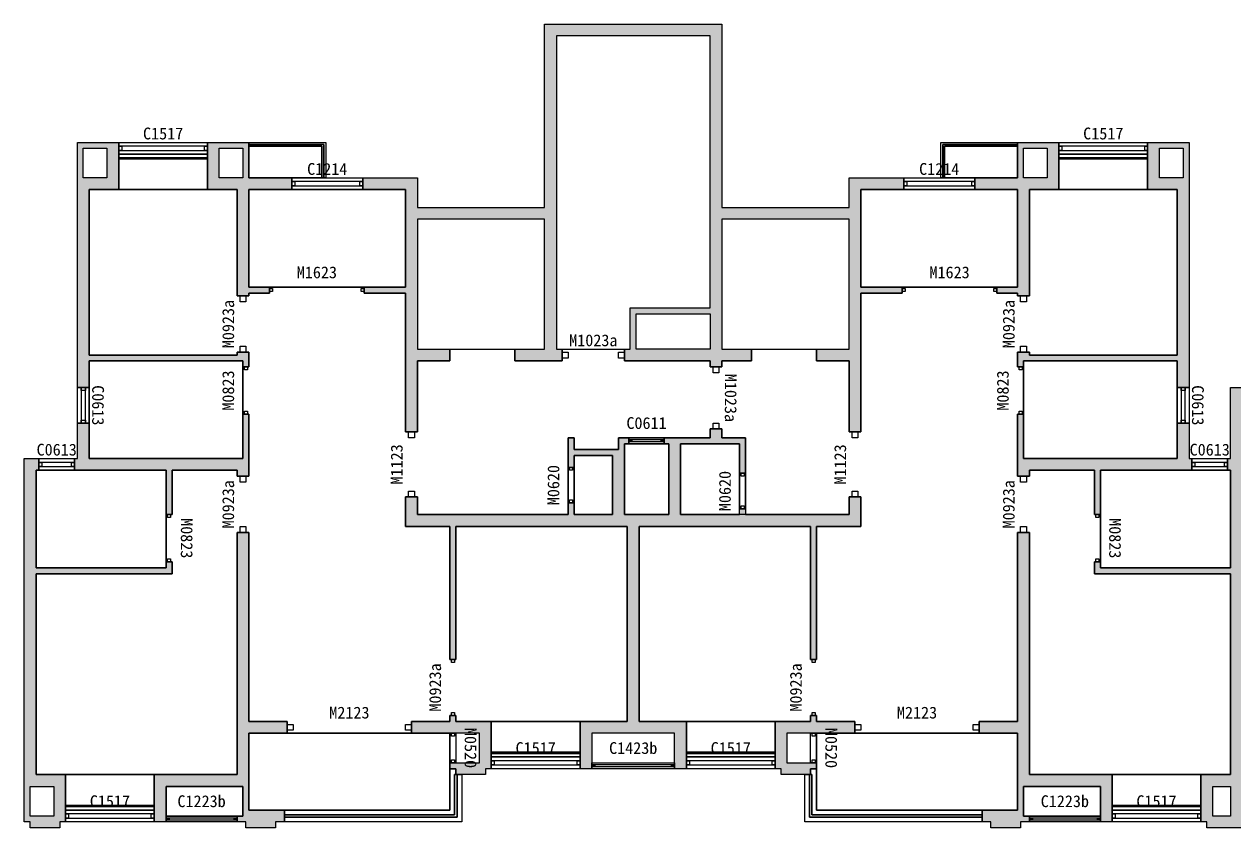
# Model space of a CAD drawing. Extents: x -200 to 40800, y -588 to 13400.
# Drawn here: x -200 to 20257, y -200 to 13400 of the extents above; entities that cross this region are included whole.
import ezdxf
from ezdxf.enums import TextEntityAlignment as Align

# ---------------------------------------------------------------- set-up
doc = ezdxf.new("R2010")
doc.units = 0
doc.header["$LTSCALE"] = 1000
doc.header["$MEASUREMENT"] = 0
doc.layers.get('DEFPOINTS').update_dxf_attribs({"color": 8, "linetype": 'CONTINUOUS'})
for name, color, linetype in [('AE-FLOR', 151, 'CONTINUOUS'), ('AE-HDWR', 8, 'CONTINUOUS'), ('AE-WALL', 255, 'CONTINUOUS'), ('AE-WALL-HACH', 15, 'CONTINUOUS'), ('AE-WIND', 11, 'CONTINUOUS')]:
    doc.layers.add(name, color=color, linetype=linetype)
doc.layers.add('DEFPOINTS-1', color=8, linetype='CONTINUOUS', plot=False)
doc.styles.get("Standard").update_dxf_attribs({"font": 'Stfangso_1.ttf', "width": 0.7})

msp = doc.modelspace()

# ---------------------------------------------------------------- hatches: boundary and pattern name
at = {"layer": 'AE-WALL-HACH'}
h = msp.add_hatch(dxfattribs=at)
h.set_pattern_fill('加气混凝土', color=15, scale=50, style=0)
h.set_pattern_definition([(0, (177, -183), (300, 600), [0, -600]), (0, (-174, -264), (300, 600), [0, -600]), (0, (21, -270), (300, 600), [0, -600]), (0, (234, -93), (300, 600), [0, -600]), (0, (-15, -300), (300, 600), [0, -600]), (0, (294, 285), (300, 600), [0, -600]), (0, (111, 237), (300, 600), [0, -600]), (0, (207, 162), (300, 600), [0, -600]), (0, (-282, 150), (300, 600), [0, -600]), (0, (12, 123), (300, 600), [0, -600]), (0, (-102, -30), (300, 600), [0, -600]), (0, (-96, -255), (300, 600), [0, -600]), (0, (129, -279), (300, 600), [0, -600]), (0, (294, -15), (300, 600), [0, -600]), (0, (-267, -108), (300, 600), [0, -600]), (0, (-216, -6), (300, 600), [0, -600]), (0, (18, -48), (300, 600), [0, -600]), (0, (-66, -135), (300, 600), [0, -600]), (0, (-114, 63), (300, 600), [0, -600]), (0, (-39, 288), (300, 600), [0, -600]), (0, (-243, -234), (300, 600), [0, -600]), (0, (87, 165), (300, 600), [0, -600]), (0, (-192, 174), (300, 600), [0, -600]), (0, (-240, 252), (300, 600), [0, -600]), (130.60129, (257.143, 97.143), (-1499.999983, 1800.000008), [26.3416, -11037.111]), (18.43495, (214.29, 108.57), (1500, 600), [27.105, -3767.628]), (90, (214.3, 82.86), (300, 600), [25.714, -1174.286]), (161.56505, (240, 74.29), (-1500, 599.99996), [27.105, -3767.628]), (53.1301, (240, 74.29), (300, 600), [28.5714, -2971.4285]), (135, (262.86, -231.43), (-300, 600), [24.244, -1672.813]), (45, (228.57, -231.43), (300, 600), [24.244, -1672.813]), (135, (245.71, -248.57), (-300, 600), [24.244, -1672.813]), (45, (245.71, -248.57), (300, 600), [24.244, -1672.813]), (116.565, (-25.7, 171.43), (-5e-05, 1200), [31.944, -638.8765]), (180, (-40, 200), (-300, 600), [34.286, -565.714]), (63.435, (-88.57, 171.43), (3e-06, 1200), [31.944, -638.8765]), (116.565, (-74.3, 142.86), (-5e-05, 1200), [31.944, -638.8765]), (0, (-74.3, 142.86), (300, 600), [34.286, -565.714]), (63.435, (-40, 142.86), (3e-06, 1200), [31.944, -638.8765]), (107.10273, (200, -31.429), (-899.999966, 3000.000005), [38.8613, -16282.9025]), (143.97263, (188.57, 5.714), (-5699.99993, 4199.999995), [38.861, -8122.02]), (180, (157.14, 28.6), (-300, 600), [37.143, -562.857]), (36.02737, (88.57, 5.714), (5699.99996, 4199.999955), [38.861, -8122.02]), (71.56505, (77.14, -28.57), (900, 3000), [36.14, -3758.593]), (107.10273, (88.571, -65.714), (-899.999966, 3000.000005), [38.8613, -16282.9025]), (143.97263, (120, -88.57), (-5699.99993, 4199.999995), [38.861, -8122.02]), (0, (120, -88.6), (300, 600), [37.143, -562.857]), (36.02737, (157.143, -88.57), (5699.99996, 4199.999955), [38.861, -8122.02]), (71.56505, (188.57, -65.71), (900, 3000), [36.14, -3758.593]), (150.25512, (205.714, 248.57), (-900, 599.99999), [23.035, -4814.3196]), (90, (185.7, 237.14), (300, 600), [22.857, -1177.143]), (29.74488, (185.714, 237.14), (900, 600), [23.035, -4814.3196]), (116.565, (65.7, -177.14), (-5e-05, 1200), [31.944, -638.8765]), (168.69007, (51.43, -148.57), (-2700, 599.999985), [29.137, -6089.6855]), (41.185925, (0, -162.857), (7499.999955, 6599.999942), [30.372, -12725.802]), (90, (0, -191.43), (300, 600), [28.5714, -1171.4285]), (138.814074, (22.857, -211.429), (-7499.999867, 6600.000042), [30.372, -12725.802]), (16.699244, (22.857, -211.429), (9899.999926, 2999.999969), [29.8295, -12498.5375]), (60.945396, (51.43, -202.857), (300, 599.999995), [29.416, -12325.3395]), (109.983106, (-185.714, 74.286), (-1500.000006, 4199.999989), [33.442, -14012.1975]), (155.556045, (-197.143, 105.714), (-3900.000015, 1799.999963), [34.523, -14465.1315]), (24.443955, (-260, 105.714), (3900.000002, 1799.999991), [34.523, -14465.1315]), (70.01689, (-271.429, 74.286), (1500.000005, 4199.99999), [33.442, -14012.1975]), (109.983106, (-260, 42.857), (-1500.000006, 4199.999989), [33.442, -14012.1975]), (160.01689, (-228.57, 31.43), (-1500, 599.99997), [33.442, -6989.3775]), (19.9831, (-228.57, 31.43), (1499.99999, 600), [33.442, -6989.3775]), (70.01689, (-197.143, 42.857), (1500.000005, 4199.99999), [33.442, -14012.1975]), (122.00538, (37.14, 20), (-300.00004, 599.99997), [26.954, -5633.434]), (18.43495, (-2.86, 34.29), (1500, 600), [27.105, -3767.628]), (90, (-2.86, 8.57), (300, 600), [25.714, -1174.286]), (161.56505, (22.86, 0), (-1500, 599.99996), [27.105, -3767.628]), (54.46232, (22.857, 0), (2099.999997, 2999.999996), [24.578, -10298.2115]), (116.565, (-137.14, -125.7), (-5e-05, 1200), [31.944, -638.8765]), (180, (-151.4, -97.14), (-300, 600), [31.4286, -568.571]), (59.03624, (-200, -125.714), (300, 600), [33.32, -6963.822]), (120.96376, (-182.857, -154.286), (-300.00004, 599.99997), [33.32, -6963.822]), (0, (-182.86, -154.3), (300, 600), [31.4286, -568.571]), (63.435, (-151.43, -154.3), (3e-06, 1200), [31.944, -638.8765])])
h.paths.add_polyline_path([(13750, 7700), (13200, 7700), (13200, 7900), (13750, 7900), (13750, 10100), (11600, 10100), (11600, 7900), (12100, 7900), (12100, 7700), (11600, 7700), (11600, 7600), (11400, 7600), (11400, 7700), (9950, 7700), (9950, 7900), (10050, 7900), (10050, 8600), (11400, 8600), (11400, 13200), (8800, 13200), (8800, 7900), (8900, 7900), (8900, 7700), (8100, 7700), (8100, 7900), (8600, 7900), (8600, 10100), (6450, 10100), (6450, 7900), (7000, 7900), (7000, 7700), (6450, 7700), (6450, 6500), (6250, 6500), (6250, 8850), (5550, 8850), (5550, 8950), (6250, 8950), (6250, 10600), (5525, 10600), (5525, 10800), (6450, 10800), (6450, 10300), (8600, 10300), (8600, 13400), (11600, 13400), (11600, 10300), (13750, 10300), (13750, 10800), (14675, 10800), (14675, 10600), (13950, 10600), (13950, 8950), (14650, 8950), (14650, 8850), (13950, 8850), (13950, 6500), (13750, 6500)], flags=0)
h.paths.add_polyline_path([(10150, 8500), (11400, 8500), (11400, 7900), (10150, 7900)], flags=0)
h.paths.add_polyline_path([(34150, 7700), (33600, 7700), (33600, 7900), (34150, 7900), (34150, 10100), (32000, 10100), (32000, 7900), (32500, 7900), (32500, 7700), (32000, 7700), (32000, 7600), (31800, 7600), (31800, 7700), (30350, 7700), (30350, 7900), (30450, 7900), (30450, 8600), (31800, 8600), (31800, 13200), (29200, 13200), (29200, 7900), (29300, 7900), (29300, 7700), (28500, 7700), (28500, 7900), (29000, 7900), (29000, 10100), (26850, 10100), (26850, 7900), (27400, 7900), (27400, 7700), (26850, 7700), (26850, 6500), (26650, 6500), (26650, 8850), (25950, 8850), (25950, 8950), (26650, 8950), (26650, 10600), (25925, 10600), (25925, 10800), (26850, 10800), (26850, 10300), (29000, 10300), (29000, 13400), (32000, 13400), (32000, 10300), (34150, 10300), (34150, 10800), (35075, 10800), (35075, 10600), (34350, 10600), (34350, 8950), (35050, 8950), (35050, 8850), (34350, 8850), (34350, 6500), (34150, 6500)], flags=0)
h.paths.add_polyline_path([(30550, 8500), (31800, 8500), (31800, 7900), (30550, 7900)], flags=0)
h.paths.add_polyline_path([(3400, 10600), (2900, 10600), (2900, 11400), (3600, 11400), (3600, 10800), (4325, 10800), (4325, 10600), (3600, 10600), (3600, 8950), (3950, 8950), (3950, 8850), (3600, 8850), (3600, 8800), (3400, 8800)], flags=0)
h.paths.add_polyline_path([(3100, 11300), (3500, 11300), (3500, 10800), (3100, 10800)], flags=0)
h.paths.add_polyline_path([(23800, 10600), (23300, 10600), (23300, 11400), (24000, 11400), (24000, 10800), (24725, 10800), (24725, 10600), (24000, 10600), (24000, 8950), (24350, 8950), (24350, 8850), (24000, 8850), (24000, 8800), (23800, 8800)], flags=0)
h.paths.add_polyline_path([(23500, 11300), (23900, 11300), (23900, 10800), (23500, 10800)], flags=0)
h.paths.add_polyline_path([(700, 11400), (1400, 11400), (1400, 10600), (900, 10600), (900, 7800), (3400, 7800), (3400, 7850), (3600, 7850), (3600, 7600), (3500, 7600), (3500, 7700), (900, 7700), (900, 7250), (700, 7250)], flags=0)
h.paths.add_polyline_path([(800, 11300), (1200, 11300), (1200, 10800), (800, 10800)], flags=0)
h.paths.add_polyline_path([(19300, 7700), (16700, 7700), (16700, 7600), (16600, 7600), (16600, 7850), (16800, 7850), (16800, 7800), (19300, 7800), (19300, 10600), (18800, 10600), (18800, 11400), (19500, 11400), (19500, 7250), (19300, 7250)], flags=0)
h.paths.add_polyline_path([(19000, 11300), (19400, 11300), (19400, 10800), (19000, 10800)], flags=0)
h.paths.add_polyline_path([(39700, 7700), (37100, 7700), (37100, 7600), (37000, 7600), (37000, 7850), (37200, 7850), (37200, 7800), (39700, 7800), (39700, 10600), (39200, 10600), (39200, 11400), (39900, 11400), (39900, 7250), (39700, 7250)], flags=0)
h.paths.add_polyline_path([(39400, 11300), (39800, 11300), (39800, 10800), (39400, 10800)], flags=0)
h.paths.add_polyline_path([(21100, 11400), (21800, 11400), (21800, 10600), (21300, 10600), (21300, 7800), (23800, 7800), (23800, 7850), (24000, 7850), (24000, 7600), (23900, 7600), (23900, 7700), (21300, 7700), (21300, 7250), (21100, 7250)], flags=0)
h.paths.add_polyline_path([(21200, 11300), (21600, 11300), (21600, 10800), (21200, 10800)], flags=0)
h.paths.add_polyline_path([(16600, 8850), (16250, 8850), (16250, 8950), (16600, 8950), (16600, 10600), (15875, 10600), (15875, 10800), (16600, 10800), (16600, 11400), (17300, 11400), (17300, 10600), (16800, 10600), (16800, 8800), (16600, 8800)], flags=0)
h.paths.add_polyline_path([(16700, 11300), (17100, 11300), (17100, 10800), (16700, 10800)], flags=0)
h.paths.add_polyline_path([(37000, 8850), (36650, 8850), (36650, 8950), (37000, 8950), (37000, 10600), (36275, 10600), (36275, 10800), (37000, 10800), (37000, 11400), (37700, 11400), (37700, 10600), (37200, 10600), (37200, 8800), (37000, 8800)], flags=0)
h.paths.add_polyline_path([(37100, 11300), (37500, 11300), (37500, 10800), (37100, 10800)], flags=0)
h.paths.add_polyline_path([(19800, -100), (19700, -100), (19700, 700), (20200, 700), (20200, 4100), (17900, 4100), (17900, 4300), (18000, 4300), (18000, 4200), (20200, 4200), (20200, 5850), (20150, 5850), (20150, 6050), (20200, 6050), (20200, 7250), (20400, 7250), (20400, 6050), (20450, 6050), (20450, 5850), (20400, 5850), (20400, 4200), (22600, 4200), (22600, 4300), (22700, 4300), (22700, 4100), (20400, 4100), (20400, 700), (20900, 700), (20900, -100), (20800, -100), (20800, -200), (19800, -200)], flags=0)
h.paths.add_polyline_path([(20400, 500), (20700, 500), (20700, 0), (20400, 0)], flags=0)
h.paths.add_polyline_path([(19900, 500), (20200, 500), (20200, 0), (19900, 0)], flags=0)
h.paths.add_polyline_path([(17900, 5850), (16800, 5850), (16800, 5750), (16600, 5750), (16600, 6800), (16700, 6800), (16700, 6050), (19300, 6050), (19300, 6650), (19500, 6650), (19500, 6050), (19550, 6050), (19550, 5850), (18000, 5850), (18000, 5100), (17900, 5100)], flags=0)
h.paths.add_polyline_path([(38300, 5850), (37200, 5850), (37200, 5750), (37000, 5750), (37000, 6800), (37100, 6800), (37100, 6050), (39700, 6050), (39700, 6650), (39900, 6650), (39900, 6050), (39950, 6050), (39950, 5850), (38400, 5850), (38400, 5100), (38300, 5100)], flags=0)
h.paths.add_polyline_path([(2200, 5850), (650, 5850), (650, 6050), (700, 6050), (700, 6650), (900, 6650), (900, 6050), (3500, 6050), (3500, 6800), (3600, 6800), (3600, 5750), (3400, 5750), (3400, 5850), (2300, 5850), (2300, 5100), (2200, 5100)], flags=0)
h.paths.add_polyline_path([(22600, 5850), (21050, 5850), (21050, 6050), (21100, 6050), (21100, 6650), (21300, 6650), (21300, 6050), (23900, 6050), (23900, 6800), (24000, 6800), (24000, 5750), (23800, 5750), (23800, 5850), (22700, 5850), (22700, 5100), (22600, 5100)], flags=0)
h.paths.add_polyline_path([(10800, 1400), (9400, 1400), (9400, 800), (9200, 800), (9200, 1600), (10000, 1600), (10000, 4900), (7100, 4900), (7100, 2650), (7000, 2650), (7000, 4900), (6250, 4900), (6250, 5400), (6450, 5400), (6450, 5100), (9000, 5100), (9000, 5300), (9100, 5300), (9100, 5100), (9750, 5100), (9750, 6100), (9100, 6100), (9100, 5900), (9000, 5900), (9000, 6400), (9100, 6400), (9100, 6200), (9850, 6200), (9850, 6400), (10025, 6400), (10025, 6300), (9950, 6300), (9950, 5100), (10700, 5100), (10700, 6300), (10625, 6300), (10625, 6400), (11400, 6400), (11400, 6550), (11600, 6550), (11600, 6400), (12000, 6400), (12000, 5800), (11900, 5800), (11900, 6300), (10900, 6300), (10900, 5100), (11900, 5100), (11900, 5200), (12000, 5200), (12000, 5100), (13750, 5100), (13750, 5400), (13950, 5400), (13950, 4900), (13200, 4900), (13200, 2650), (13100, 2650), (13100, 4900), (10200, 4900), (10200, 1600), (11000, 1600), (11000, 800), (10800, 800)], flags=0)
h.paths.add_polyline_path([(31200, 1400), (29800, 1400), (29800, 800), (29600, 800), (29600, 1600), (30400, 1600), (30400, 4900), (27500, 4900), (27500, 2650), (27400, 2650), (27400, 4900), (26650, 4900), (26650, 5400), (26850, 5400), (26850, 5100), (29400, 5100), (29400, 5300), (29500, 5300), (29500, 5100), (30150, 5100), (30150, 6100), (29500, 6100), (29500, 5900), (29400, 5900), (29400, 6400), (29500, 6400), (29500, 6200), (30250, 6200), (30250, 6400), (30425, 6400), (30425, 6300), (30350, 6300), (30350, 5100), (31100, 5100), (31100, 6300), (31025, 6300), (31025, 6400), (31800, 6400), (31800, 6550), (32000, 6550), (32000, 6400), (32400, 6400), (32400, 5800), (32300, 5800), (32300, 6300), (31300, 6300), (31300, 5100), (32300, 5100), (32300, 5200), (32400, 5200), (32400, 5100), (34150, 5100), (34150, 5400), (34350, 5400), (34350, 4900), (33600, 4900), (33600, 2650), (33500, 2650), (33500, 4900), (30600, 4900), (30600, 1600), (31400, 1600), (31400, 800), (31200, 800)], flags=0)
h.paths.add_polyline_path([(-100, -100), (-200, -100), (-200, 6050), (50, 6050), (50, 5850), (0, 5850), (0, 4200), (2200, 4200), (2200, 4300), (2300, 4300), (2300, 4100), (0, 4100), (0, 700), (500, 700), (500, -100), (400, -100), (400, -200), (-100, -200)], flags=0)
h.paths.add_polyline_path([(-100, 500), (300, 500), (300, 0), (-100, 0)], flags=0)
h.paths.add_polyline_path([(40200, -100), (40100, -100), (40100, 700), (40600, 700), (40600, 4100), (38300, 4100), (38300, 4300), (38400, 4300), (38400, 4200), (40600, 4200), (40600, 5850), (40550, 5850), (40550, 6050), (40800, 6050), (40800, -100), (40700, -100), (40700, -200), (40200, -200)], flags=0)
h.paths.add_polyline_path([(40300, 500), (40700, 500), (40700, 0), (40300, 0)], flags=0)
h.paths.add_polyline_path([(16150, -100), (16000, -100), (16000, 100), (16600, 100), (16600, 1400), (15950, 1400), (15950, 1600), (16600, 1600), (16600, 4800), (16800, 4800), (16800, 700), (18200, 700), (18200, -100), (18000, -100), (18000, 500), (16700, 500), (16700, 0), (16800, 0), (16800, -100), (16650, -100), (16650, -200), (16150, -200)], flags=0)
h.paths.add_polyline_path([(36550, -100), (36400, -100), (36400, 100), (37000, 100), (37000, 1400), (36350, 1400), (36350, 1600), (37000, 1600), (37000, 4800), (37200, 4800), (37200, 700), (38600, 700), (38600, -100), (38400, -100), (38400, 500), (37100, 500), (37100, 0), (37200, 0), (37200, -100), (37050, -100), (37050, -200), (36550, -200)], flags=0)
h.paths.add_polyline_path([(3550, -100), (3400, -100), (3400, 0), (3500, 0), (3500, 500), (2200, 500), (2200, -100), (2000, -100), (2000, 700), (3400, 700), (3400, 4800), (3600, 4800), (3600, 1600), (4250, 1600), (4250, 1400), (3600, 1400), (3600, 100), (4200, 100), (4200, -100), (4050, -100), (4050, -200), (3550, -200)], flags=0)
h.paths.add_polyline_path([(23950, -100), (23800, -100), (23800, 0), (23900, 0), (23900, 500), (22600, 500), (22600, -100), (22400, -100), (22400, 700), (23800, 700), (23800, 4800), (24000, 4800), (24000, 1600), (24650, 1600), (24650, 1400), (24000, 1400), (24000, 100), (24600, 100), (24600, -100), (24450, -100), (24450, -200), (23950, -200)], flags=0)
h.paths.add_polyline_path([(7100, 800), (7000, 800), (7000, 900), (7500, 900), (7500, 1400), (6350, 1400), (6350, 1600), (7000, 1600), (7000, 1700), (7100, 1700), (7100, 1600), (7700, 1600), (7700, 800), (7600, 800), (7600, 700), (7100, 700)], flags=0)
h.paths.add_polyline_path([(27500, 800), (27400, 800), (27400, 900), (27900, 900), (27900, 1400), (26750, 1400), (26750, 1600), (27400, 1600), (27400, 1700), (27500, 1700), (27500, 1600), (28100, 1600), (28100, 800), (28000, 800), (28000, 700), (27500, 700)], flags=0)
h.paths.add_polyline_path([(12600, 800), (12500, 800), (12500, 1600), (13100, 1600), (13100, 1700), (13200, 1700), (13200, 1600), (13850, 1600), (13850, 1400), (12700, 1400), (12700, 900), (13200, 900), (13200, 800), (13100, 800), (13100, 700), (12600, 700)], flags=0)
h.paths.add_polyline_path([(33000, 800), (32900, 800), (32900, 1600), (33500, 1600), (33500, 1700), (33600, 1700), (33600, 1600), (34250, 1600), (34250, 1400), (33100, 1400), (33100, 900), (33600, 900), (33600, 800), (33500, 800), (33500, 700), (33000, 700)], flags=0)

# ---------------------------------------------------------------- linework, layer by layer
at = {"layer": 'AE-FLOR', "linetype": 'Continuous'}
for points in [[(1400, 11400), (2900, 11400), (2900, 11335), (1400, 11335)], [(1400, 11265), (2900, 11265), (2900, 11200), (1400, 11200)], [(4865, 11365), (3600, 11365), (3600, 11400), (4900, 11400), (4900, 10800), (4865, 10800)], [(4865, 11365), (3600, 11365), (3600, 11400), (4900, 11400), (4900, 10800), (4865, 10800)], [(4835, 11335), (3600, 11335), (3600, 11365), (4865, 11365), (4865, 10800), (4835, 10800)], [(3600, 11335), (4835, 11335), (4835, 10800), (3600, 10800)], [(3600, 11335), (4835, 11335), (4835, 10800), (3600, 10800)], [(15300, 11400), (16600, 11400), (16600, 11365), (15335, 11365), (15335, 10800), (15300, 10800)], [(15300, 11400), (16600, 11400), (16600, 11365), (15335, 11365), (15335, 10800), (15300, 10800)], [(15335, 11365), (16600, 11365), (16600, 11335), (15365, 11335), (15365, 10800), (15335, 10800)], [(15365, 11335), (16600, 11335), (16600, 10800), (15365, 10800)], [(15365, 11335), (16600, 11335), (16600, 10800), (15365, 10800)], [(17300, 11400), (18800, 11400), (18800, 11335), (17300, 11335)], [(17300, 11265), (18800, 11265), (18800, 11200), (17300, 11200)], [(1400, 11200), (2900, 11200), (2900, 11140), (1400, 11140)], [(1400, 11200), (2900, 11200), (2900, 11140), (1400, 11140)], [(1400, 11200), (2900, 11200), (2900, 11140), (1400, 11140)], [(1400, 11200), (2900, 11200), (2900, 11140), (1400, 11140)], [(1400, 11200), (2900, 11200), (2900, 11140), (1400, 11140)], [(1400, 11120), (2900, 11120), (2900, 10600), (1400, 10600)], [(1400, 11120), (2900, 11120), (2900, 10600), (1400, 10600)], [(1400, 11120), (2900, 11120), (2900, 10600), (1400, 10600)], [(1400, 11120), (2900, 11120), (2900, 10600), (1400, 10600)], [(1400, 11120), (2900, 11120), (2900, 10600), (1400, 10600)], [(17300, 11200), (18800, 11200), (18800, 11140), (17300, 11140)], [(17300, 11200), (18800, 11200), (18800, 11140), (17300, 11140)], [(17300, 11200), (18800, 11200), (18800, 11140), (17300, 11140)], [(17300, 11200), (18800, 11200), (18800, 11140), (17300, 11140)], [(17300, 11200), (18800, 11200), (18800, 11140), (17300, 11140)], [(17300, 11120), (18800, 11120), (18800, 10600), (17300, 10600)], [(17300, 11120), (18800, 11120), (18800, 10600), (17300, 10600)], [(17300, 11120), (18800, 11120), (18800, 10600), (17300, 10600)], [(17300, 11120), (18800, 11120), (18800, 10600), (17300, 10600)], [(17300, 11120), (18800, 11120), (18800, 10600), (17300, 10600)], [(4325, 10800), (5525, 10800), (5525, 10735), (4325, 10735)], [(4325, 10665), (5525, 10665), (5525, 10600), (4325, 10600)], [(14675, 10800), (15875, 10800), (15875, 10735), (14675, 10735)], [(14675, 10665), (15875, 10665), (15875, 10600), (14675, 10600)], [(16800, 4800), (16600, 4800), (16600, 1600), (15950, 1600), (15950, 1400), (13850, 1400), (13850, 1600), (13200, 1600), (13200, 1700), (13100, 1700), (13100, 1600), (10200, 1600), (10200, 4900), (13100, 4900), (13100, 2650), (13200, 2650), (13200, 4900), (13950, 4900), (13950, 5400), (13750, 5400), (13750, 5100), (10900, 5100), (10900, 6300), (11900, 6300), (11900, 5200), (12000, 5200), (12000, 6400), (11600, 6400), (11600, 6550), (11400, 6550), (11400, 6400), (9850, 6400), (9850, 6200), (9100, 6200), (9100, 6400), (9000, 6400), (9000, 5100), (6450, 5100), (6450, 5400), (6250, 5400), (6250, 4900), (7000, 4900), (7000, 2650), (7100, 2650), (7100, 4900), (10000, 4900), (10000, 1600), (7100, 1600), (7100, 1700), (7000, 1700), (7000, 1600), (6350, 1600), (6350, 1400), (4250, 1400), (4250, 1600), (3600, 1600), (3600, 4800), (3400, 4800), (3400, 700), (0, 700), (0, 4100), (2300, 4100), (2300, 4300), (2200, 4300), (2200, 5100), (2300, 5100), (2300, 5850), (3400, 5850), (3400, 5750), (3600, 5750), (3600, 6800), (3500, 6800), (3500, 7600), (3600, 7600), (3600, 7850), (3400, 7850), (3400, 7800), (900, 7800), (900, 10600), (3400, 10600), (3400, 8800), (3600, 8800), (3600, 8850), (3950, 8850), (3950, 8950), (5550, 8950), (5550, 8850), (6250, 8850), (6250, 6500), (6450, 6500), (6450, 7700), (7000, 7700), (7000, 7900), (8100, 7900), (8100, 7700), (8900, 7700), (8900, 7900), (9950, 7900), (9950, 7700), (11400, 7700), (11400, 7600), (11600, 7600), (11600, 7700), (12100, 7700), (12100, 7900), (13200, 7900), (13200, 7700), (13750, 7700), (13750, 6500), (13950, 6500), (13950, 8850), (14650, 8850), (14650, 8950), (16250, 8950), (16250, 8850), (16600, 8850), (16600, 8800), (16800, 8800), (16800, 10600), (19300, 10600), (19300, 7800), (16800, 7800), (16800, 7850), (16600, 7850), (16600, 7600), (16700, 7600), (16700, 6800), (16600, 6800), (16600, 5750), (16800, 5750), (16800, 5850), (17900, 5850), (17900, 5100), (18000, 5100), (18000, 4300), (17900, 4300), (17900, 4100), (20200, 4100), (20200, 700), (16800, 700)], [(16800, 4800), (16600, 4800), (16600, 1600), (15950, 1600), (15950, 1400), (13850, 1400), (13850, 1600), (13200, 1600), (13200, 1700), (13100, 1700), (13100, 1600), (10200, 1600), (10200, 4900), (13100, 4900), (13100, 2650), (13200, 2650), (13200, 4900), (13950, 4900), (13950, 5400), (13750, 5400), (13750, 5100), (10900, 5100), (10900, 6300), (11900, 6300), (11900, 5200), (12000, 5200), (12000, 6400), (11600, 6400), (11600, 6550), (11400, 6550), (11400, 6400), (9850, 6400), (9850, 6200), (9100, 6200), (9100, 6400), (9000, 6400), (9000, 5100), (6450, 5100), (6450, 5400), (6250, 5400), (6250, 4900), (7000, 4900), (7000, 2650), (7100, 2650), (7100, 4900), (10000, 4900), (10000, 1600), (7100, 1600), (7100, 1700), (7000, 1700), (7000, 1600), (6350, 1600), (6350, 1400), (4250, 1400), (4250, 1600), (3600, 1600), (3600, 4800), (3400, 4800), (3400, 700), (0, 700), (0, 4100), (2300, 4100), (2300, 4300), (2200, 4300), (2200, 5100), (2300, 5100), (2300, 5850), (3400, 5850), (3400, 5750), (3600, 5750), (3600, 6800), (3500, 6800), (3500, 7600), (3600, 7600), (3600, 7850), (3400, 7850), (3400, 7800), (900, 7800), (900, 10600), (3400, 10600), (3400, 8800), (3600, 8800), (3600, 8850), (3950, 8850), (3950, 8950), (5550, 8950), (5550, 8850), (6250, 8850), (6250, 6500), (6450, 6500), (6450, 7700), (7000, 7700), (7000, 7900), (8100, 7900), (8100, 7700), (8900, 7700), (8900, 7900), (9950, 7900), (9950, 7700), (11400, 7700), (11400, 7600), (11600, 7600), (11600, 7700), (12100, 7700), (12100, 7900), (13200, 7900), (13200, 7700), (13750, 7700), (13750, 6500), (13950, 6500), (13950, 8850), (14650, 8850), (14650, 8950), (16250, 8950), (16250, 8850), (16600, 8850), (16600, 8800), (16800, 8800), (16800, 10600), (19300, 10600), (19300, 7800), (16800, 7800), (16800, 7850), (16600, 7850), (16600, 7600), (16700, 7600), (16700, 6800), (16600, 6800), (16600, 5750), (16800, 5750), (16800, 5850), (17900, 5850), (17900, 5100), (18000, 5100), (18000, 4300), (17900, 4300), (17900, 4100), (20200, 4100), (20200, 700), (16800, 700)], [(3600, 10600), (6250, 10600), (6250, 8950), (3600, 8950)], [(3600, 10600), (6250, 10600), (6250, 8950), (3600, 8950)], [(13950, 10600), (16600, 10600), (16600, 8950), (13950, 8950)], [(13950, 10600), (16600, 10600), (16600, 8950), (13950, 8950)], [(900, 7700), (3500, 7700), (3500, 6050), (900, 6050)], [(16700, 7700), (19300, 7700), (19300, 6050), (16700, 6050)], [(700, 7250), (765, 7250), (765, 6650), (700, 6650)], [(835, 7250), (900, 7250), (900, 6650), (835, 6650)], [(19300, 7250), (19365, 7250), (19365, 6650), (19300, 6650)], [(19435, 7250), (19500, 7250), (19500, 6650), (19435, 6650)], [(10025, 6400), (10625, 6400), (10625, 6365), (10025, 6365)], [(9950, 6300), (10700, 6300), (10700, 5100), (9950, 5100)], [(9950, 6300), (10700, 6300), (10700, 5100), (9950, 5100)], [(10025, 6335), (10625, 6335), (10625, 6300), (10025, 6300)], [(50, 6050), (650, 6050), (650, 5985), (50, 5985)], [(9100, 6100), (9750, 6100), (9750, 5100), (9100, 5100)], [(9100, 6100), (9750, 6100), (9750, 5100), (9100, 5100)], [(19550, 6050), (20150, 6050), (20150, 5985), (19550, 5985)], [(0, 5850), (2200, 5850), (2200, 4200), (0, 4200)], [(50, 5915), (650, 5915), (650, 5850), (50, 5850)], [(9000, 5900), (9100, 5900), (9100, 5300), (9000, 5300)], [(11900, 5800), (12000, 5800), (12000, 5200), (11900, 5200)], [(18000, 5850), (20200, 5850), (20200, 4200), (18000, 4200)], [(19550, 5915), (20150, 5915), (20150, 5850), (19550, 5850)], [(7700, 1600), (9200, 1600), (9200, 1080), (7700, 1080)], [(7700, 1600), (9200, 1600), (9200, 1080), (7700, 1080)], [(7700, 1600), (9200, 1600), (9200, 1080), (7700, 1080)], [(7700, 1600), (9200, 1600), (9200, 1080), (7700, 1080)], [(7700, 1600), (9200, 1600), (9200, 1080), (7700, 1080)], [(11000, 1600), (12500, 1600), (12500, 1080), (11000, 1080)], [(11000, 1600), (12500, 1600), (12500, 1080), (11000, 1080)], [(11000, 1600), (12500, 1600), (12500, 1080), (11000, 1080)], [(11000, 1600), (12500, 1600), (12500, 1080), (11000, 1080)], [(11000, 1600), (12500, 1600), (12500, 1080), (11000, 1080)], [(3600, 1400), (7000, 1400), (7000, 100), (3600, 100)], [(3600, 1400), (7000, 1400), (7000, 100), (3600, 100)], [(7000, 1400), (7100, 1400), (7100, 900), (7000, 900)], [(13100, 1400), (13200, 1400), (13200, 900), (13100, 900)], [(13200, 1400), (16600, 1400), (16600, 100), (13200, 100)], [(13200, 1400), (16600, 1400), (16600, 100), (13200, 100)], [(7700, 1060), (9200, 1060), (9200, 1000), (7700, 1000)], [(7700, 1060), (9200, 1060), (9200, 1000), (7700, 1000)], [(7700, 1060), (9200, 1060), (9200, 1000), (7700, 1000)], [(7700, 1060), (9200, 1060), (9200, 1000), (7700, 1000)], [(7700, 1060), (9200, 1060), (9200, 1000), (7700, 1000)], [(11000, 1060), (12500, 1060), (12500, 1000), (11000, 1000)], [(11000, 1060), (12500, 1060), (12500, 1000), (11000, 1000)], [(11000, 1060), (12500, 1060), (12500, 1000), (11000, 1000)], [(11000, 1060), (12500, 1060), (12500, 1000), (11000, 1000)], [(11000, 1060), (12500, 1060), (12500, 1000), (11000, 1000)], [(7700, 1000), (9200, 1000), (9200, 935), (7700, 935)], [(7700, 865), (9200, 865), (9200, 800), (7700, 800)], [(9400, 900), (10800, 900), (10800, 865), (9400, 865)], [(9400, 900), (10800, 900), (10800, 865), (9400, 865)], [(9400, 900), (10800, 900), (10800, 865), (9400, 865)], [(9400, 900), (10800, 900), (10800, 865), (9400, 865)], [(9400, 900), (10800, 900), (10800, 865), (9400, 865)], [(9400, 835), (10800, 835), (10800, 800), (9400, 800)], [(9400, 835), (10800, 835), (10800, 800), (9400, 800)], [(9400, 835), (10800, 835), (10800, 800), (9400, 800)], [(9400, 835), (10800, 835), (10800, 800), (9400, 800)], [(9400, 835), (10800, 835), (10800, 800), (9400, 800)], [(11000, 1000), (12500, 1000), (12500, 935), (11000, 935)], [(11000, 865), (12500, 865), (12500, 800), (11000, 800)], [(500, 700), (2000, 700), (2000, 180), (500, 180)], [(500, 700), (2000, 700), (2000, 180), (500, 180)], [(500, 700), (2000, 700), (2000, 180), (500, 180)], [(500, 700), (2000, 700), (2000, 180), (500, 180)], [(500, 700), (2000, 700), (2000, 180), (500, 180)], [(4200, 100), (7000, 100), (7000, 800), (7100, 800), (7100, 700), (7080, 700), (7080, 20), (4200, 20)], [(4200, 100), (7000, 100), (7000, 800), (7100, 800), (7100, 700), (7080, 700), (7080, 20), (4200, 20)], [(4200, 100), (7000, 100), (7000, 800), (7100, 800), (7100, 700), (7080, 700), (7080, 20), (4200, 20)], [(4200, 100), (7000, 100), (7000, 800), (7100, 800), (7100, 700), (7080, 700), (7080, 20), (4200, 20)], [(4200, 100), (7000, 100), (7000, 800), (7100, 800), (7100, 700), (7080, 700), (7080, 20), (4200, 20)], [(4200, -20), (7120, -20), (7120, 700), (7200, 700), (7200, -100), (4200, -100)], [(4200, -20), (7120, -20), (7120, 700), (7200, 700), (7200, -100), (4200, -100)], [(4200, -20), (7120, -20), (7120, 700), (7200, 700), (7200, -100), (4200, -100)], [(4200, -20), (7120, -20), (7120, 700), (7200, 700), (7200, -100), (4200, -100)], [(4200, -20), (7120, -20), (7120, 700), (7200, 700), (7200, -100), (4200, -100)], [(13000, 700), (13080, 700), (13080, -20), (16000, -20), (16000, -100), (13000, -100)], [(13000, 700), (13080, 700), (13080, -20), (16000, -20), (16000, -100), (13000, -100)], [(13000, 700), (13080, 700), (13080, -20), (16000, -20), (16000, -100), (13000, -100)], [(13000, 700), (13080, 700), (13080, -20), (16000, -20), (16000, -100), (13000, -100)], [(13000, 700), (13080, 700), (13080, -20), (16000, -20), (16000, -100), (13000, -100)], [(13120, 700), (13100, 700), (13100, 800), (13200, 800), (13200, 100), (16000, 100), (16000, 20), (13120, 20)], [(13120, 700), (13100, 700), (13100, 800), (13200, 800), (13200, 100), (16000, 100), (16000, 20), (13120, 20)], [(13120, 700), (13100, 700), (13100, 800), (13200, 800), (13200, 100), (16000, 100), (16000, 20), (13120, 20)], [(13120, 700), (13100, 700), (13100, 800), (13200, 800), (13200, 100), (16000, 100), (16000, 20), (13120, 20)], [(13120, 700), (13100, 700), (13100, 800), (13200, 800), (13200, 100), (16000, 100), (16000, 20), (13120, 20)], [(18200, 700), (19700, 700), (19700, 180), (18200, 180)], [(18200, 700), (19700, 700), (19700, 180), (18200, 180)], [(18200, 700), (19700, 700), (19700, 180), (18200, 180)], [(18200, 700), (19700, 700), (19700, 180), (18200, 180)], [(18200, 700), (19700, 700), (19700, 180), (18200, 180)], [(2200, 500), (3500, 500), (3500, 0), (2200, 0)], [(2200, 500), (3500, 500), (3500, 0), (2200, 0)], [(16700, 500), (18000, 500), (18000, 0), (16700, 0)], [(16700, 500), (18000, 500), (18000, 0), (16700, 0)], [(500, 160), (2000, 160), (2000, 100), (500, 100)], [(500, 160), (2000, 160), (2000, 100), (500, 100)], [(500, 160), (2000, 160), (2000, 100), (500, 100)], [(500, 160), (2000, 160), (2000, 100), (500, 100)], [(500, 160), (2000, 160), (2000, 100), (500, 100)], [(500, 100), (2000, 100), (2000, 35), (500, 35)], [(2200, 0), (3400, 0), (3400, -35), (2200, -35)], [(2200, 0), (3400, 0), (3400, -35), (2200, -35)], [(2200, 0), (3400, 0), (3400, -35), (2200, -35)], [(2200, 0), (3400, 0), (3400, -35), (2200, -35)], [(2200, 0), (3400, 0), (3400, -35), (2200, -35)], [(16800, 0), (18000, 0), (18000, -35), (16800, -35)], [(16800, 0), (18000, 0), (18000, -35), (16800, -35)], [(16800, 0), (18000, 0), (18000, -35), (16800, -35)], [(16800, 0), (18000, 0), (18000, -35), (16800, -35)], [(16800, 0), (18000, 0), (18000, -35), (16800, -35)], [(18200, 160), (19700, 160), (19700, 100), (18200, 100)], [(18200, 160), (19700, 160), (19700, 100), (18200, 100)], [(18200, 160), (19700, 160), (19700, 100), (18200, 100)], [(18200, 160), (19700, 160), (19700, 100), (18200, 100)], [(18200, 160), (19700, 160), (19700, 100), (18200, 100)], [(18200, 100), (19700, 100), (19700, 35), (18200, 35)], [(500, -35), (2000, -35), (2000, -100), (500, -100)], [(2200, -65), (3400, -65), (3400, -100), (2200, -100)], [(2200, -65), (3400, -65), (3400, -100), (2200, -100)], [(2200, -65), (3400, -65), (3400, -100), (2200, -100)], [(2200, -65), (3400, -65), (3400, -100), (2200, -100)], [(2200, -65), (3400, -65), (3400, -100), (2200, -100)], [(16800, -65), (18000, -65), (18000, -100), (16800, -100)], [(16800, -65), (18000, -65), (18000, -100), (16800, -100)], [(16800, -65), (18000, -65), (18000, -100), (16800, -100)], [(16800, -65), (18000, -65), (18000, -100), (16800, -100)], [(16800, -65), (18000, -65), (18000, -100), (16800, -100)], [(18200, -35), (19700, -35), (19700, -100), (18200, -100)]]:
    msp.add_lwpolyline(points, close=True, dxfattribs=at)
at = {"layer": 'AE-HDWR', "linetype": 'Continuous'}
for points in [[(1400, 11140), (2900, 11140), (2900, 11120), (1400, 11120)], [(17300, 11140), (18800, 11140), (18800, 11120), (17300, 11120)], [(7700, 1080), (9200, 1080), (9200, 1060), (7700, 1060)], [(11000, 1080), (12500, 1080), (12500, 1060), (11000, 1060)], [(4200, 20), (7080, 20), (7080, 700), (7120, 700), (7120, -20), (4200, -20)], [(13080, 700), (13120, 700), (13120, 20), (16000, 20), (16000, -20), (13080, -20)], [(500, 180), (2000, 180), (2000, 160), (500, 160)], [(18200, 180), (19700, 180), (19700, 160), (18200, 160)]]:
    msp.add_lwpolyline(points, close=True, dxfattribs=at)
at = {"layer": 'AE-WALL', "linetype": 'Continuous'}
for points in [[(13750, 7700), (13200, 7700), (13200, 7900), (13750, 7900), (13750, 10100), (11600, 10100), (11600, 7900), (12100, 7900), (12100, 7700), (11600, 7700), (11600, 7600), (11400, 7600), (11400, 7700), (9950, 7700), (9950, 7900), (10050, 7900), (10050, 8600), (11400, 8600), (11400, 13200), (8800, 13200), (8800, 7900), (8900, 7900), (8900, 7700), (8100, 7700), (8100, 7900), (8600, 7900), (8600, 10100), (6450, 10100), (6450, 7900), (7000, 7900), (7000, 7700), (6450, 7700), (6450, 6500), (6250, 6500), (6250, 8850), (5550, 8850), (5550, 8950), (6250, 8950), (6250, 10600), (5525, 10600), (5525, 10800), (6450, 10800), (6450, 10300), (8600, 10300), (8600, 13400), (11600, 13400), (11600, 10300), (13750, 10300), (13750, 10800), (14675, 10800), (14675, 10600), (13950, 10600), (13950, 8950), (14650, 8950), (14650, 8850), (13950, 8850), (13950, 6500), (13750, 6500)], [(700, 11400), (1400, 11400), (1400, 10600), (900, 10600), (900, 7800), (3400, 7800), (3400, 7850), (3600, 7850), (3600, 7600), (3500, 7600), (3500, 7700), (900, 7700), (900, 7250), (700, 7250)], [(800, 11300), (1200, 11300), (1200, 10800), (800, 10800)], [(3400, 10600), (2900, 10600), (2900, 11400), (3600, 11400), (3600, 10800), (4325, 10800), (4325, 10600), (3600, 10600), (3600, 8950), (3950, 8950), (3950, 8850), (3600, 8850), (3600, 8800), (3400, 8800)], [(3100, 11300), (3500, 11300), (3500, 10800), (3100, 10800)], [(16600, 8850), (16250, 8850), (16250, 8950), (16600, 8950), (16600, 10600), (15875, 10600), (15875, 10800), (16600, 10800), (16600, 11400), (17300, 11400), (17300, 10600), (16800, 10600), (16800, 8800), (16600, 8800)], [(19300, 7700), (16700, 7700), (16700, 7600), (16600, 7600), (16600, 7850), (16800, 7850), (16800, 7800), (19300, 7800), (19300, 10600), (18800, 10600), (18800, 11400), (19500, 11400), (19500, 7250), (19300, 7250)], [(16700, 11300), (17100, 11300), (17100, 10800), (16700, 10800)], [(19000, 11300), (19400, 11300), (19400, 10800), (19000, 10800)], [(10150, 8500), (11400, 8500), (11400, 7900), (10150, 7900)], [(2200, 5850), (650, 5850), (650, 6050), (700, 6050), (700, 6650), (900, 6650), (900, 6050), (3500, 6050), (3500, 6800), (3600, 6800), (3600, 5750), (3400, 5750), (3400, 5850), (2300, 5850), (2300, 5100), (2200, 5100)], [(17900, 5850), (16800, 5850), (16800, 5750), (16600, 5750), (16600, 6800), (16700, 6800), (16700, 6050), (19300, 6050), (19300, 6650), (19500, 6650), (19500, 6050), (19550, 6050), (19550, 5850), (18000, 5850), (18000, 5100), (17900, 5100)], [(10800, 1400), (9400, 1400), (9400, 800), (9200, 800), (9200, 1600), (10000, 1600), (10000, 4900), (7100, 4900), (7100, 2650), (7000, 2650), (7000, 4900), (6250, 4900), (6250, 5400), (6450, 5400), (6450, 5100), (9000, 5100), (9000, 5300), (9100, 5300), (9100, 5100), (9750, 5100), (9750, 6100), (9100, 6100), (9100, 5900), (9000, 5900), (9000, 6400), (9100, 6400), (9100, 6200), (9850, 6200), (9850, 6400), (10025, 6400), (10025, 6300), (9950, 6300), (9950, 5100), (10700, 5100), (10700, 6300), (10625, 6300), (10625, 6400), (11400, 6400), (11400, 6550), (11600, 6550), (11600, 6400), (12000, 6400), (12000, 5800), (11900, 5800), (11900, 6300), (10900, 6300), (10900, 5100), (11900, 5100), (11900, 5200), (12000, 5200), (12000, 5100), (13750, 5100), (13750, 5400), (13950, 5400), (13950, 4900), (13200, 4900), (13200, 2650), (13100, 2650), (13100, 4900), (10200, 4900), (10200, 1600), (11000, 1600), (11000, 800), (10800, 800)], [(-100, -100), (-200, -100), (-200, 6050), (50, 6050), (50, 5850), (0, 5850), (0, 4200), (2200, 4200), (2200, 4300), (2300, 4300), (2300, 4100), (0, 4100), (0, 700), (500, 700), (500, -100), (400, -100), (400, -200), (-100, -200)], [(3550, -100), (3400, -100), (3400, 0), (3500, 0), (3500, 500), (2200, 500), (2200, -100), (2000, -100), (2000, 700), (3400, 700), (3400, 4800), (3600, 4800), (3600, 1600), (4250, 1600), (4250, 1400), (3600, 1400), (3600, 100), (4200, 100), (4200, -100), (4050, -100), (4050, -200), (3550, -200)], [(16150, -100), (16000, -100), (16000, 100), (16600, 100), (16600, 1400), (15950, 1400), (15950, 1600), (16600, 1600), (16600, 4800), (16800, 4800), (16800, 700), (18200, 700), (18200, -100), (18000, -100), (18000, 500), (16700, 500), (16700, 0), (16800, 0), (16800, -100), (16650, -100), (16650, -200), (16150, -200)], [(7100, 800), (7000, 800), (7000, 900), (7500, 900), (7500, 1400), (6350, 1400), (6350, 1600), (7000, 1600), (7000, 1700), (7100, 1700), (7100, 1600), (7700, 1600), (7700, 800), (7600, 800), (7600, 700), (7100, 700)], [(12600, 800), (12500, 800), (12500, 1600), (13100, 1600), (13100, 1700), (13200, 1700), (13200, 1600), (13850, 1600), (13850, 1400), (12700, 1400), (12700, 900), (13200, 900), (13200, 800), (13100, 800), (13100, 700), (12600, 700)], [(-100, 500), (300, 500), (300, 0), (-100, 0)], [(19900, 500), (20200, 500), (20200, 0), (19900, 0)]]:
    msp.add_lwpolyline(points, close=True, dxfattribs=at)
msp.add_lwpolyline([(20800, -200), (19800, -200), (19800, -100), (19700, -100), (19700, 700), (20200, 700), (20200, 4100), (17900, 4100), (17900, 4300), (18000, 4300), (18000, 4200), (20200, 4200), (20200, 5850), (20150, 5850), (20150, 6050), (20200, 6050), (20200, 7250), (20400, 7250)], dxfattribs=at)
at = {"layer": 'AE-WIND', "linetype": 'Continuous'}
for points in [[(1400, 11400), (2900, 11400), (2900, 11335), (1400, 11335)], [(1400, 11400), (2900, 11400), (2900, 11335), (1400, 11335)], [(1400, 11335), (1450, 11335), (1450, 11265), (1400, 11265)], [(1400, 11335), (1450, 11335), (1450, 11265), (1400, 11265)], [(1400, 11265), (2900, 11265), (2900, 11200), (1400, 11200)], [(1400, 11265), (2900, 11265), (2900, 11200), (1400, 11200)], [(2850, 11335), (2900, 11335), (2900, 11265), (2850, 11265)], [(2850, 11335), (2900, 11335), (2900, 11265), (2850, 11265)], [(17300, 11400), (18800, 11400), (18800, 11335), (17300, 11335)], [(17300, 11400), (18800, 11400), (18800, 11335), (17300, 11335)], [(17300, 11335), (17350, 11335), (17350, 11265), (17300, 11265)], [(17300, 11335), (17350, 11335), (17350, 11265), (17300, 11265)], [(17300, 11265), (18800, 11265), (18800, 11200), (17300, 11200)], [(17300, 11265), (18800, 11265), (18800, 11200), (17300, 11200)], [(18750, 11335), (18800, 11335), (18800, 11265), (18750, 11265)], [(18750, 11335), (18800, 11335), (18800, 11265), (18750, 11265)], [(4325, 10800), (5525, 10800), (5525, 10735), (4325, 10735)], [(4325, 10800), (5525, 10800), (5525, 10735), (4325, 10735)], [(4325, 10735), (4375, 10735), (4375, 10665), (4325, 10665)], [(4325, 10735), (4375, 10735), (4375, 10665), (4325, 10665)], [(4325, 10665), (5525, 10665), (5525, 10600), (4325, 10600)], [(4325, 10665), (5525, 10665), (5525, 10600), (4325, 10600)], [(5475, 10735), (5525, 10735), (5525, 10665), (5475, 10665)], [(5475, 10735), (5525, 10735), (5525, 10665), (5475, 10665)], [(14675, 10800), (15875, 10800), (15875, 10735), (14675, 10735)], [(14675, 10800), (15875, 10800), (15875, 10735), (14675, 10735)], [(14675, 10735), (14725, 10735), (14725, 10665), (14675, 10665)], [(14675, 10735), (14725, 10735), (14725, 10665), (14675, 10665)], [(14675, 10665), (15875, 10665), (15875, 10600), (14675, 10600)], [(14675, 10665), (15875, 10665), (15875, 10600), (14675, 10600)], [(15825, 10735), (15875, 10735), (15875, 10665), (15825, 10665)], [(15825, 10735), (15875, 10735), (15875, 10665), (15825, 10665)], [(700, 7250), (765, 7250), (765, 6650), (700, 6650)], [(700, 7250), (765, 7250), (765, 6650), (700, 6650)], [(765, 7250), (835, 7250), (835, 7200), (765, 7200)], [(765, 7250), (835, 7250), (835, 7200), (765, 7200)], [(835, 7250), (900, 7250), (900, 6650), (835, 6650)], [(835, 7250), (900, 7250), (900, 6650), (835, 6650)], [(19300, 7250), (19365, 7250), (19365, 6650), (19300, 6650)], [(19300, 7250), (19365, 7250), (19365, 6650), (19300, 6650)], [(19365, 7250), (19435, 7250), (19435, 7200), (19365, 7200)], [(19365, 7250), (19435, 7250), (19435, 7200), (19365, 7200)], [(19435, 7250), (19500, 7250), (19500, 6650), (19435, 6650)], [(19435, 7250), (19500, 7250), (19500, 6650), (19435, 6650)], [(765, 6700), (835, 6700), (835, 6650), (765, 6650)], [(765, 6700), (835, 6700), (835, 6650), (765, 6650)], [(19365, 6700), (19435, 6700), (19435, 6650), (19365, 6650)], [(19365, 6700), (19435, 6700), (19435, 6650), (19365, 6650)], [(10025, 6400), (10625, 6400), (10625, 6365), (10025, 6365)], [(10025, 6400), (10625, 6400), (10625, 6365), (10025, 6365)], [(10025, 6365), (10075, 6365), (10075, 6335), (10025, 6335)], [(10025, 6365), (10075, 6365), (10075, 6335), (10025, 6335)], [(10575, 6365), (10625, 6365), (10625, 6335), (10575, 6335)], [(10575, 6365), (10625, 6365), (10625, 6335), (10575, 6335)], [(10025, 6335), (10625, 6335), (10625, 6300), (10025, 6300)], [(10025, 6335), (10625, 6335), (10625, 6300), (10025, 6300)], [(50, 6050), (650, 6050), (650, 5985), (50, 5985)], [(50, 6050), (650, 6050), (650, 5985), (50, 5985)], [(50, 5985), (100, 5985), (100, 5915), (50, 5915)], [(50, 5985), (100, 5985), (100, 5915), (50, 5915)], [(600, 5985), (650, 5985), (650, 5915), (600, 5915)], [(600, 5985), (650, 5985), (650, 5915), (600, 5915)], [(19550, 6050), (20150, 6050), (20150, 5985), (19550, 5985)], [(19550, 6050), (20150, 6050), (20150, 5985), (19550, 5985)], [(19550, 5985), (19600, 5985), (19600, 5915), (19550, 5915)], [(19550, 5985), (19600, 5985), (19600, 5915), (19550, 5915)], [(20100, 5985), (20150, 5985), (20150, 5915), (20100, 5915)], [(20100, 5985), (20150, 5985), (20150, 5915), (20100, 5915)], [(50, 5915), (650, 5915), (650, 5850), (50, 5850)], [(50, 5915), (650, 5915), (650, 5850), (50, 5850)], [(19550, 5915), (20150, 5915), (20150, 5850), (19550, 5850)], [(19550, 5915), (20150, 5915), (20150, 5850), (19550, 5850)], [(7700, 1000), (9200, 1000), (9200, 935), (7700, 935)], [(7700, 1000), (9200, 1000), (9200, 935), (7700, 935)], [(7700, 935), (7750, 935), (7750, 865), (7700, 865)], [(7700, 935), (7750, 935), (7750, 865), (7700, 865)], [(7700, 865), (9200, 865), (9200, 800), (7700, 800)], [(7700, 865), (9200, 865), (9200, 800), (7700, 800)], [(9150, 935), (9200, 935), (9200, 865), (9150, 865)], [(9150, 935), (9200, 935), (9200, 865), (9150, 865)], [(9400, 900), (10800, 900), (10800, 865), (9400, 865)], [(9400, 900), (10800, 900), (10800, 865), (9400, 865)], [(9400, 865), (9450, 865), (9450, 835), (9400, 835)], [(9400, 865), (9450, 865), (9450, 835), (9400, 835)], [(9400, 835), (10800, 835), (10800, 800), (9400, 800)], [(9400, 835), (10800, 835), (10800, 800), (9400, 800)], [(10750, 865), (10800, 865), (10800, 835), (10750, 835)], [(10750, 865), (10800, 865), (10800, 835), (10750, 835)], [(11000, 1000), (12500, 1000), (12500, 935), (11000, 935)], [(11000, 1000), (12500, 1000), (12500, 935), (11000, 935)], [(11000, 935), (11050, 935), (11050, 865), (11000, 865)], [(11000, 935), (11050, 935), (11050, 865), (11000, 865)], [(11000, 865), (12500, 865), (12500, 800), (11000, 800)], [(11000, 865), (12500, 865), (12500, 800), (11000, 800)], [(12450, 935), (12500, 935), (12500, 865), (12450, 865)], [(12450, 935), (12500, 935), (12500, 865), (12450, 865)], [(500, 100), (2000, 100), (2000, 35), (500, 35)], [(500, 100), (2000, 100), (2000, 35), (500, 35)], [(500, 35), (550, 35), (550, -35), (500, -35)], [(500, 35), (550, 35), (550, -35), (500, -35)], [(1950, 35), (2000, 35), (2000, -35), (1950, -35)], [(1950, 35), (2000, 35), (2000, -35), (1950, -35)], [(2200, 0), (3400, 0), (3400, -35), (2200, -35)], [(2200, 0), (3400, 0), (3400, -35), (2200, -35)], [(16800, 0), (18000, 0), (18000, -35), (16800, -35)], [(16800, 0), (18000, 0), (18000, -35), (16800, -35)], [(18200, 100), (19700, 100), (19700, 35), (18200, 35)], [(18200, 100), (19700, 100), (19700, 35), (18200, 35)], [(18200, 35), (18250, 35), (18250, -35), (18200, -35)], [(18200, 35), (18250, 35), (18250, -35), (18200, -35)], [(19650, 35), (19700, 35), (19700, -35), (19650, -35)], [(19650, 35), (19700, 35), (19700, -35), (19650, -35)], [(500, -35), (2000, -35), (2000, -100), (500, -100)], [(500, -35), (2000, -35), (2000, -100), (500, -100)], [(2200, -35), (2250, -35), (2250, -65), (2200, -65)], [(2200, -35), (2250, -35), (2250, -65), (2200, -65)], [(2200, -65), (3400, -65), (3400, -100), (2200, -100)], [(2200, -65), (3400, -65), (3400, -100), (2200, -100)], [(3350, -35), (3400, -35), (3400, -65), (3350, -65)], [(3350, -35), (3400, -35), (3400, -65), (3350, -65)], [(16800, -35), (16850, -35), (16850, -65), (16800, -65)], [(16800, -35), (16850, -35), (16850, -65), (16800, -65)], [(16800, -65), (18000, -65), (18000, -100), (16800, -100)], [(16800, -65), (18000, -65), (18000, -100), (16800, -100)], [(17950, -35), (18000, -35), (18000, -65), (17950, -65)], [(17950, -35), (18000, -35), (18000, -65), (17950, -65)], [(18200, -35), (19700, -35), (19700, -100), (18200, -100)], [(18200, -35), (19700, -35), (19700, -100), (18200, -100)]]:
    msp.add_lwpolyline(points, close=True, dxfattribs=at)
at = {"layer": 'DEFPOINTS-1', "linetype": 'Continuous'}
for points in [[(3450, 8800), (3550, 8800), (3550, 8700), (3450, 8700)], [(3450, 8800), (3550, 8800), (3550, 8700), (3450, 8700)], [(3950, 8925), (4000, 8925), (4000, 8875), (3950, 8875)], [(3950, 8925), (4000, 8925), (4000, 8875), (3950, 8875)], [(5500, 8925), (5550, 8925), (5550, 8875), (5500, 8875)], [(5500, 8925), (5550, 8925), (5550, 8875), (5500, 8875)], [(14650, 8925), (14700, 8925), (14700, 8875), (14650, 8875)], [(14650, 8925), (14700, 8925), (14700, 8875), (14650, 8875)], [(16200, 8925), (16250, 8925), (16250, 8875), (16200, 8875)], [(16200, 8925), (16250, 8925), (16250, 8875), (16200, 8875)], [(16650, 8800), (16750, 8800), (16750, 8700), (16650, 8700)], [(16650, 8800), (16750, 8800), (16750, 8700), (16650, 8700)], [(3450, 7950), (3550, 7950), (3550, 7850), (3450, 7850)], [(3450, 7950), (3550, 7950), (3550, 7850), (3450, 7850)], [(8900, 7850), (9000, 7850), (9000, 7750), (8900, 7750)], [(8900, 7850), (9000, 7850), (9000, 7750), (8900, 7750)], [(9850, 7850), (9950, 7850), (9950, 7750), (9850, 7750)], [(9850, 7850), (9950, 7850), (9950, 7750), (9850, 7750)], [(16650, 7950), (16750, 7950), (16750, 7850), (16650, 7850)], [(16650, 7950), (16750, 7950), (16750, 7850), (16650, 7850)], [(3525, 7600), (3575, 7600), (3575, 7550), (3525, 7550)], [(3525, 7600), (3575, 7600), (3575, 7550), (3525, 7550)], [(11450, 7600), (11550, 7600), (11550, 7500), (11450, 7500)], [(11450, 7600), (11550, 7600), (11550, 7500), (11450, 7500)], [(16625, 7600), (16675, 7600), (16675, 7550), (16625, 7550)], [(16625, 7600), (16675, 7600), (16675, 7550), (16625, 7550)], [(3525, 6850), (3575, 6850), (3575, 6800), (3525, 6800)], [(3525, 6850), (3575, 6850), (3575, 6800), (3525, 6800)], [(16625, 6850), (16675, 6850), (16675, 6800), (16625, 6800)], [(16625, 6850), (16675, 6850), (16675, 6800), (16625, 6800)], [(11450, 6650), (11550, 6650), (11550, 6550), (11450, 6550)], [(11450, 6650), (11550, 6650), (11550, 6550), (11450, 6550)], [(6300, 6500), (6400, 6500), (6400, 6400), (6300, 6400)], [(6300, 6500), (6400, 6500), (6400, 6400), (6300, 6400)], [(13800, 6500), (13900, 6500), (13900, 6400), (13800, 6400)], [(13800, 6500), (13900, 6500), (13900, 6400), (13800, 6400)], [(3450, 5750), (3550, 5750), (3550, 5650), (3450, 5650)], [(3450, 5750), (3550, 5750), (3550, 5650), (3450, 5650)], [(9025, 5900), (9075, 5900), (9075, 5850), (9025, 5850)], [(9025, 5900), (9075, 5900), (9075, 5850), (9025, 5850)], [(11925, 5800), (11975, 5800), (11975, 5750), (11925, 5750)], [(11925, 5800), (11975, 5800), (11975, 5750), (11925, 5750)], [(16650, 5750), (16750, 5750), (16750, 5650), (16650, 5650)], [(16650, 5750), (16750, 5750), (16750, 5650), (16650, 5650)], [(6300, 5500), (6400, 5500), (6400, 5400), (6300, 5400)], [(6300, 5500), (6400, 5500), (6400, 5400), (6300, 5400)], [(9025, 5350), (9075, 5350), (9075, 5300), (9025, 5300)], [(9025, 5350), (9075, 5350), (9075, 5300), (9025, 5300)], [(13800, 5500), (13900, 5500), (13900, 5400), (13800, 5400)], [(13800, 5500), (13900, 5500), (13900, 5400), (13800, 5400)], [(11925, 5250), (11975, 5250), (11975, 5200), (11925, 5200)], [(11925, 5250), (11975, 5250), (11975, 5200), (11925, 5200)], [(2225, 5100), (2275, 5100), (2275, 5050), (2225, 5050)], [(2225, 5100), (2275, 5100), (2275, 5050), (2225, 5050)], [(17925, 5100), (17975, 5100), (17975, 5050), (17925, 5050)], [(17925, 5100), (17975, 5100), (17975, 5050), (17925, 5050)], [(3450, 4900), (3550, 4900), (3550, 4800), (3450, 4800)], [(3450, 4900), (3550, 4900), (3550, 4800), (3450, 4800)], [(16650, 4900), (16750, 4900), (16750, 4800), (16650, 4800)], [(16650, 4900), (16750, 4900), (16750, 4800), (16650, 4800)], [(2225, 4350), (2275, 4350), (2275, 4300), (2225, 4300)], [(2225, 4350), (2275, 4350), (2275, 4300), (2225, 4300)], [(17925, 4350), (17975, 4350), (17975, 4300), (17925, 4300)], [(17925, 4350), (17975, 4350), (17975, 4300), (17925, 4300)], [(7025, 2650), (7075, 2650), (7075, 2600), (7025, 2600)], [(7025, 2650), (7075, 2650), (7075, 2600), (7025, 2600)], [(13125, 2650), (13175, 2650), (13175, 2600), (13125, 2600)], [(13125, 2650), (13175, 2650), (13175, 2600), (13125, 2600)], [(7025, 1750), (7075, 1750), (7075, 1700), (7025, 1700)], [(7025, 1750), (7075, 1750), (7075, 1700), (7025, 1700)], [(13125, 1750), (13175, 1750), (13175, 1700), (13125, 1700)], [(13125, 1750), (13175, 1750), (13175, 1700), (13125, 1700)], [(4250, 1550), (4350, 1550), (4350, 1450), (4250, 1450)], [(4250, 1550), (4350, 1550), (4350, 1450), (4250, 1450)], [(6250, 1550), (6350, 1550), (6350, 1450), (6250, 1450)], [(6250, 1550), (6350, 1550), (6350, 1450), (6250, 1450)], [(13850, 1550), (13950, 1550), (13950, 1450), (13850, 1450)], [(13850, 1550), (13950, 1550), (13950, 1450), (13850, 1450)], [(15850, 1550), (15950, 1550), (15950, 1450), (15850, 1450)], [(15850, 1550), (15950, 1550), (15950, 1450), (15850, 1450)], [(7025, 1400), (7075, 1400), (7075, 1350), (7025, 1350)], [(7025, 1400), (7075, 1400), (7075, 1350), (7025, 1350)], [(13125, 1400), (13175, 1400), (13175, 1350), (13125, 1350)], [(13125, 1400), (13175, 1400), (13175, 1350), (13125, 1350)], [(7025, 950), (7075, 950), (7075, 900), (7025, 900)], [(7025, 950), (7075, 950), (7075, 900), (7025, 900)], [(13125, 950), (13175, 950), (13175, 900), (13125, 900)], [(13125, 950), (13175, 950), (13175, 900), (13125, 900)]]:
    msp.add_lwpolyline(points, close=True, dxfattribs=at)

# ---------------------------------------------------------------- texts
at = {"layer": 'DEFPOINTS', "linetype": 'Continuous'}
for s, p in [('C1517', (2150, 11450)), ('C1517', (2150, 11450)), ('C1517', (18050, 11450)), ('C1517', (18050, 11450)), ('C1214', (4925, 10850)), ('C1214', (4925, 10850)), ('C1214', (15275, 10850)), ('C1214', (15275, 10850)), ('M1623', (4750, 9100)), ('M1623', (4750, 9100)), ('M1623', (15450, 9100)), ('M1623', (15450, 9100)), ('M1023a', (9425, 7950)), ('M1023a', (9425, 7950)), ('C0611', (10325, 6550)), ('C0611', (10325, 6550)), ('C0613', (350, 6100)), ('C0613', (350, 6100)), ('C0613', (19850, 6100)), ('C0613', (19850, 6100)), ('M2123', (5300, 1650)), ('M2123', (5300, 1650)), ('M2123', (14900, 1650)), ('M2123', (14900, 1650)), ('C1517', (8450, 1050)), ('C1517', (8450, 1050)), ('C1423b', (10100, 1050)), ('C1423b', (10100, 1050)), ('C1517', (11750, 1050)), ('C1517', (11750, 1050)), ('C1517', (1250, 150)), ('C1517', (1250, 150)), ('C1223b', (2800, 150)), ('C1223b', (2800, 150)), ('C1223b', (17400, 150)), ('C1223b', (17400, 150)), ('C1517', (18950, 150)), ('C1517', (18950, 150))]:
    msp.add_text(s, height=200, dxfattribs=at).set_placement(p, align=Align.CENTER)
for s, rotation, p in [('M0923a', 90, (3350, 8325)), ('M0923a', 90, (3350, 8325)), ('M0923a', 90, (16550, 8325)), ('M0923a', 90, (16550, 8325)), ('M0823', 90, (3350, 7200)), ('M0823', 90, (3350, 7200)), ('M1023a', -90, (11650, 7075)), ('M1023a', -90, (11650, 7075)), ('M0823', 90, (16450, 7200)), ('M0823', 90, (16450, 7200)), ('C0613', -90, (950, 6950)), ('C0613', -90, (950, 6950)), ('C0613', -90, (19550, 6950)), ('C0613', -90, (19550, 6950)), ('M1123', 90, (6200, 5950)), ('M1123', 90, (6200, 5950)), ('M1123', 90, (13700, 5950)), ('M1123', 90, (13700, 5950)), ('M0620', 90, (8850, 5600)), ('M0620', 90, (8850, 5600)), ('M0620', 90, (11750, 5500)), ('M0620', 90, (11750, 5500)), ('M0923a', 90, (3350, 5275)), ('M0923a', 90, (3350, 5275)), ('M0923a', 90, (16550, 5275)), ('M0923a', 90, (16550, 5275)), ('M0823', -90, (2450, 4700)), ('M0823', -90, (2450, 4700)), ('M0823', -90, (18150, 4700)), ('M0823', -90, (18150, 4700)), ('M0923a', 90, (6850, 2175)), ('M0923a', 90, (6850, 2175)), ('M0923a', 90, (12950, 2175)), ('M0923a', 90, (12950, 2175)), ('M0520', -90, (7250, 1150)), ('M0520', -90, (7250, 1150)), ('M0520', -90, (13350, 1150)), ('M0520', -90, (13350, 1150))]:
    msp.add_text(s, height=200, rotation=rotation, dxfattribs=at).set_placement(p, align=Align.CENTER)

doc.saveas('drawing.dxf')
